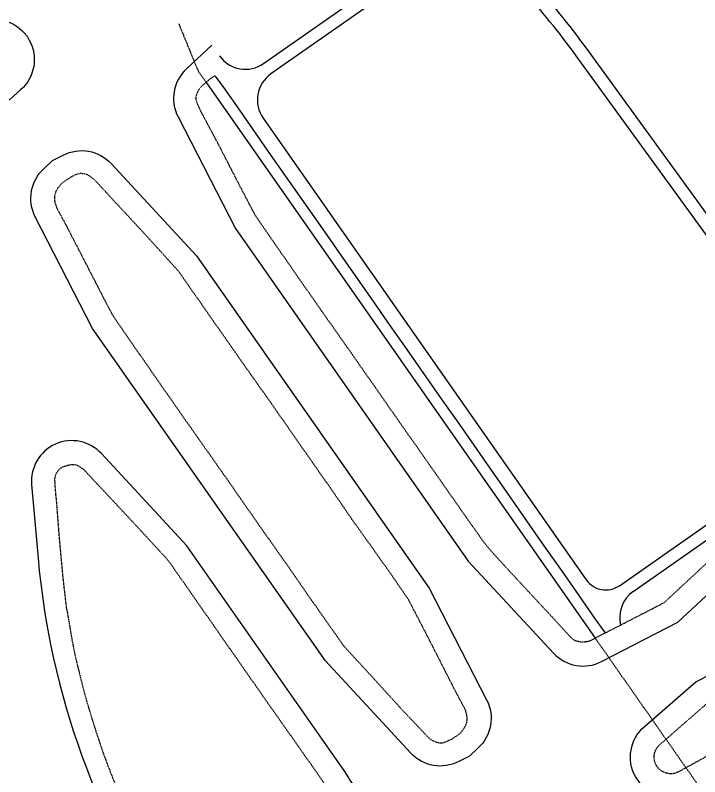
# Model space of a CAD drawing. Header units: millimetres. Extents: x 152904052 to 153933663, y 538271515 to 539240469.
# Drawn here: x 153541333 to 153545654, y 539103758 to 539108564 of the extents above; entities that cross this region are included whole.
import ezdxf

# ---------------------------------------------------------------- set-up
doc = ezdxf.new("R2010")
doc.units = ezdxf.units.MM
doc.linetypes.add('HIDDEN', pattern=[5.08, 2.54, -2.54])
doc.layers.add('BORD', color=7, linetype='Continuous')

msp = doc.modelspace()

# ---------------------------------------------------------------- linework, layer by layer
at = {"layer": 'BORD', "color": 133, "ltscale": 10}
for points in [[(153542900.9, 539108258.9), (153543898.7, 539108957.6, 0.451682), (153543945.4, 539109375.1)], [(153544532, 539108728.9), (153544379, 539108897.4, 0.377712), (153544011.1, 539108938.6), (153542946.8, 539108193.4)], [(153546377.4, 539106377), (153544938.9, 539108355.3, 0.027102), (153544591.3, 539108782.7), (153544506.5, 539108876)], [(153546459, 539106123.3, 0.007833), (153546341.7, 539106290), (153544874.2, 539108308.3, 0.027102), (153544532, 539108728.9)], [(153542622.3, 539108308, 0.414214), (153542900.9, 539108258.9)], [(153542946.8, 539108193.4, 0.414214), (153542897.7, 539107914.8)]]:
    msp.add_lwpolyline(points, format="xyb", dxfattribs=at)
at = {"layer": 'BORD', "color": 137}
for points in [[(153540928.1, 539108404.7), (153540996.1, 539108464.2), (153541075.3, 539108507.8, -0.352496), (153541390.3, 539108452.3), (153541408.4, 539108431.6), (153541421.7, 539108407.4, -0.352496), (153541366.2, 539108092.5), (153541298.1, 539108033), (153541218.9, 539107989.4, -0.352496), (153540904, 539108044.9), (153540885.8, 539108065.7), (153540872.5, 539108089.8, -0.352496)], [(153544255.4, 539103939.5), (153544200.2, 539103888.4), (153544133.3, 539103854, -0.336609), (153543829.6, 539103907.5), (153543291.6, 539104488.6), (153541821.8, 539106587.7), (153541459.7, 539107292, -0.336609), (153541513.3, 539107595.7), (153541568.5, 539107646.8), (153541635.4, 539107681.2, -0.336609), (153541939.1, 539107627.7), (153542477.1, 539107046.6), (153543946.9, 539104947.5), (153544308.9, 539104243.2, -0.336609)]]:
    msp.add_lwpolyline(points, format="xyb", close=True, dxfattribs=at)
at = {"layer": 'BORD', "color": 133, "linetype": 'HIDDEN', "flags": 128}
for points in [[(153542365.4, 539108509.9), (153542482.2, 539108224.8, 0.055578), (153542492.8, 539108205.4), (153542539.7, 539108138.3)], [(153545171.5, 539104724.1), (153545429.5, 539104856.8), (153545830.8, 539105230.3, 0.335645), (153545853.7, 539105361)]]:
    msp.add_lwpolyline(points, format="xyb", dxfattribs=at)
at = {"layer": 'BORD', "color": 137}
for points in [[(153542575.1, 539108375.5), (153542414.4, 539108226.6, 0.336609), (153542360.8, 539107922.9), (153542722.9, 539107218.6), (153544192.6, 539105119.6), (153544730.6, 539104538.5, 0.336609), (153545034.3, 539104484.9), (153545516.6, 539104732.8), (153545933, 539105120.5, 0.357788), (153545977.1, 539105447.4)], [(153543656.7, 539103317, 0.063491), (153543388.3, 539103827.4), (153542415.8, 539105216.3), (153541877.9, 539105797.4, 0.714667), (153541436.7, 539105602), (153541477.3, 539105138.4, 0.131652), (153542344.8, 539102754.9), (153542435.9, 539102624.8)], [(153546452.2, 539104504.7, -0.282217), (153546379.4, 539104242.8), (153545978.8, 539103869.9), (153545594.4, 539103658.3, -0.352496), (153545279.5, 539103713.8), (153545248, 539103758.7, -0.352496), (153545303.6, 539104073.7), (153545628.5, 539104357.8), (153546110.9, 539104604.1, -0.389759), (153546449.9, 539104509.9)]]:
    msp.add_lwpolyline(points, format="xyb", dxfattribs=at)
at = {"layer": 'BORD', "color": 133, "linetype": 'HIDDEN', "flags": 128}
for points in [[(153545055.6, 539104667.7), (153545055.9, 539104666.7), (153545055.6, 539104665.6), (153545009.9, 539104640), (153544984.8, 539104626.7), (153544964, 539104616.1), (153544942.9, 539104610.1), (153544921.6, 539104607), (153544909.1, 539104607.2), (153544892.5, 539104609.8), (153544875.3, 539104613.7), (153544857.4, 539104622.8), (153544833.9, 539104644.4), (153544713.1, 539104776.2), (153544563.8, 539104936.3), (153544360.7, 539105156.5), (153544313.7, 539105209.4), (153544289.7, 539105240.6), (153544185.9, 539105387.3), (153544027.6, 539105613.3), (153543880.4, 539105823.7), (153543768.2, 539105983), (153543652.2, 539106149.1), (153543551.1, 539106293.9), (153543423.1, 539106476.7), (153543292.4, 539106662.4), (153543152.1, 539106863), (153543025.7, 539107044.6), (153542891.1, 539107238), (153542847.5, 539107302.5), (153542746.3, 539107495.9), (153542625.3, 539107730.9), (153542516, 539107937.2), (153542486.7, 539107996.1), (153542480.2, 539108013.3), (153542475.6, 539108030), (153542476.3, 539108052.4), (153542480.6, 539108069.4), (153542489.1, 539108088.3), (153542500.6, 539108105.9), (153542515.3, 539108121.4), (153542557.5, 539108157.4), (153542586.9, 539108179.6), (153542589.2, 539108181.1), (153542590.6, 539108181.7), (153542591.6, 539108182.1), (153542593.2, 539108181.9), (153542595.3, 539108179.7)], [(153542700.4, 539106467.4), (153542362.6, 539106950.2), (153542155.2, 539107178.7), (153541935.3, 539107415.3), (153541871.3, 539107485.2), (153541838, 539107521.1), (153541810, 539107544), (153541790.2, 539107556.9), (153541767.7, 539107563), (153541742.8, 539107565.1), (153541710, 539107556), (153541678.4, 539107538.5), (153541650.2, 539107520.6), (153541631.8, 539107506.9), (153541613.4, 539107488.5), (153541598.1, 539107467.4), (153541589.1, 539107450.1), (153541582.1, 539107427.8), (153541580.3, 539107404.5), (153541583.4, 539107381.6), (153541595.6, 539107346.6), (153541651.8, 539107242.5), (153541777.7, 539106999.2), (153541903, 539106755), (153541952.5, 539106662.8), (153542094.1, 539106458.4), (153542268, 539106208.3), (153542456.5, 539105939.1), (153542634.4, 539105686.5), (153542889.8, 539105320.5), (153543040.1, 539105107.7), (153543211.9, 539104860.3), (153543406.9, 539104583.2), (153543578, 539104397.6), (153543768.9, 539104187.4), (153543949.6, 539103996.9), (153543964.4, 539103987.7), (153543989.9, 539103978), (153544008.8, 539103972.7), (153544028.7, 539103972.5), (153544047.4, 539103976.3), (153544086.1, 539103994.6), (153544109.5, 539104008.8), (153544140.7, 539104032), (153544155.7, 539104047.9), (153544167, 539104065), (153544175.8, 539104079.2), (153544182.9, 539104096.3), (153544186, 539104118.3), (153544184.3, 539104147.3), (153544175.6, 539104178.8), (153544111.6, 539104299.1), (153544020.2, 539104478.6), (153543913.1, 539104688.3), (153543815.2, 539104877.1), (153543702.5, 539105040.5), (153543591.1, 539105197.5), (153543463.2, 539105376.6), (153543332.9, 539105565.9), (153543208.8, 539105743.2), (153543087.7, 539105916.1), (153542946.5, 539106119), (153542822.6, 539106293.2), (153542700.4, 539106467.4)], [(153541658.7, 539104812.8), (153541635.3, 539105014.9), (153541612.2, 539105265.1), (153541595.1, 539105486.8), (153541586.8, 539105572.2), (153541583, 539105635.7), (153541587.5, 539105657.8), (153541594, 539105674.4), (153541601.6, 539105687), (153541613.4, 539105700.2), (153541624.4, 539105708.9), (153541635.1, 539105714.7), (153541650.3, 539105719.9), (153541664, 539105723.7), (153541679.9, 539105727.3), (153541697.6, 539105728.5), (153541716, 539105727), (153541737.6, 539105716.6), (153541760.7, 539105700.7), (153541779.2, 539105683), (153541817.5, 539105640.6), (153541910.6, 539105542.2), (153542027.1, 539105417.1), (153542138.4, 539105297.9), (153542253.2, 539105172.4), (153542279.7, 539105144.8), (153542297.1, 539105124)], [(153542297.1, 539105124), (153542312.5, 539105104), (153542334.6, 539105072.2), (153542599, 539104693), (153542875.6, 539104297.1), (153543251.7, 539103762.4), (153543288.4, 539103708.4), (153543325.1, 539103651.4), (153543357.5, 539103598.2), (153543390.5, 539103539.9), (153543431.6, 539103459.8), (153543478.6, 539103359.3), (153543510.7, 539103281.2)], [(153541658.7, 539104812.8), (153541680.9, 539104683.5), (153541691.6, 539104619.1), (153541707.3, 539104540.2), (153541718.9, 539104488.8), (153541751.2, 539104356.6), (153541782.4, 539104239.1), (153541813.2, 539104137.3), (153541845, 539104036), (153541886.7, 539103911.4), (153541921.4, 539103818.8), (153541958.6, 539103723.7), (153541990.1, 539103647.5), (153542030.9, 539103555.3), (153542071.8, 539103466.9), (153542125, 539103358.1), (153542184.7, 539103244.1), (153542232.8, 539103157.1), (153542282.7, 539103072.1), (153542338.5, 539102980.6), (153542392.5, 539102895.6), (153542459.2, 539102797.8), (153542522.5, 539102707.9), (153542534.1, 539102691.4)], [(153545057.3, 539104665.4), (153545171.5, 539104724.1)], [(153544994.2, 539104633), (153546014.2, 539103176.3)]]:
    msp.add_lwpolyline(points, dxfattribs=at)
at = {"layer": 'BORD', "color": 133, "ltscale": 10, "flags": 128}
for points in [[(153542595.3, 539108179.7), (153542653.2, 539108100), (153542748, 539107964), (153542847.1, 539107822.5), (153542942.8, 539107684.6), (153543036.4, 539107551.1), (153543257.7, 539107237.2)], [(153542897.7, 539107914.8), (153544938.2, 539105000.7)], [(153543257.7, 539107237.2), (153543436.1, 539106980.1), (153543580.1, 539106775.7), (153543698.8, 539106605.6), (153543805.6, 539106454.3), (153543925.4, 539106281), (153544022.4, 539106143.9), (153544137.3, 539105980.2), (153544285.4, 539105769.1), (153544436.4, 539105551.5), (153544561, 539105373.5), (153544670.4, 539105216.3), (153544785, 539105052.7), (153544889.9, 539104902.4), (153544995, 539104752.3), (153545055.6, 539104667.7)], [(153545147.1, 539104963.8), (153546408.3, 539105847)], [(153545233.9, 539104927), (153546433.9, 539105767.2)]]:
    msp.add_lwpolyline(points, dxfattribs=at)
at = {"layer": 'BORD', "color": 133}
msp.add_lwpolyline([(153542539.7, 539108138.3), (153544994.2, 539104633)], dxfattribs=at)
at = {"layer": 'BORD', "color": 133, "ltscale": 10, "flags": 128}
for points in [[(153544938.2, 539105000.7, 0.414214), (153545147.1, 539104963.8)], [(153545233.9, 539104927, 0.309723), (153545154.4, 539104715.3)]]:
    msp.add_lwpolyline(points, format="xyb", dxfattribs=at)
at = {"layer": 'BORD', "color": 133, "linetype": 'HIDDEN', "flags": 128}
msp.add_lwpolyline([(153545379.4, 539103831, -0.352496), (153545402.3, 539103960.7), (153545713.3, 539104232.6), (153546179.1, 539104470.5, -0.342379), (153546311.6, 539104445.4, -0.237612), (153546277.2, 539104352.6), (153545890.2, 539103992.4), (153545522.1, 539103789.7, -0.352496), (153545392.4, 539103812.6), (153545384.9, 539103821.1)], format="xyb", close=True, dxfattribs=at)

doc.saveas('drawing.dxf')
